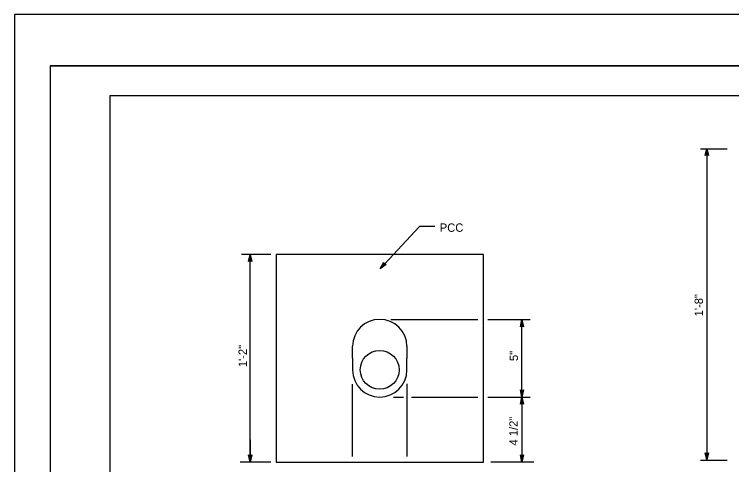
# Model space of a CAD drawing. Extents: x -893 to 867, y -474 to 712.
# Drawn here: x -893 to -292, y 335 to 712 of the extents above; entities that cross this region are included whole.
import ezdxf

# ---------------------------------------------------------------- set-up
doc = ezdxf.new("R2010")
doc.units = 0
for name, color, linetype in [('10 Sheet Format', 7, 'Continuous'), ('56 Stage 3 Anno', 7, 'Continuous'), ('57 Undefined', 7, 'Continuous'), ('60 Nongeo Data', 7, 'Continuous')]:
    doc.layers.add(name, color=color, linetype=linetype)

msp = doc.modelspace()

# ---------------------------------------------------------------- linework, layer by layer
at = {"layer": '10 Sheet Format'}
for p, q in [((-863.45, 668.96), (836.55, 668.96)), ((-863.45, 668.96), (-863.45, -431.04)), ((-813.45, 643.96), (-813.45, -406.04)), ((-813.45, 643.96), (811.55, 643.96))]:
    msp.add_line(p, q, dxfattribs=at)
for points in [[(-893.45, -474.04), (866.55, -474.04), (866.55, 711.96), (-893.45, 711.96)], [(-863.45, -431.04), (836.55, -431.04), (836.55, 668.96), (-863.45, 668.96)]]:
    msp.add_lwpolyline(points, close=True, dxfattribs=at)
at = {"layer": '56 Stage 3 Anno'}
for p, q in [((-296.01, 599.17), (-318.39, 599.17)), ((-314.35, 593.68), (-313.01, 599.68)), ((-314, 593.9), (-313.01, 598.3)), ((-313.64, 594.14), (-313.01, 596.92)), ((-313.29, 594.31), (-313.01, 595.54)), ((-313.01, 599.68), (-313.01, 338.93)), ((-313.01, 599.68), (-313.01, 599.68)), ((-313.01, 599.68), (-311.68, 593.68)), ((-313.01, 598.29), (-312.04, 593.92)), ((-313.01, 596.92), (-312.39, 594.1)), ((-313.01, 595.54), (-312.75, 594.33)), ((-313.01, 594.48), (-314.35, 593.68)), ((-314.35, 593.68), (-314.35, 593.68)), ((-311.68, 593.68), (-313.01, 594.48)), ((-311.68, 593.68), (-311.68, 593.68)), ((-553.94, 534.24), (-586.8, 499)), ((-540.9, 534.24), (-553.94, 534.24)), ((-678.45, 511.01), (-703.19, 511.01)), ((-697.18, 505.01), (-695.84, 511.01)), ((-695.84, 505.81), (-697.18, 505.01)), ((-696.82, 505.23), (-695.84, 509.63)), ((-696.46, 505.46), (-695.84, 508.25)), ((-696.11, 505.64), (-695.84, 506.87)), ((-695.84, 337.17), (-695.84, 511.01)), ((-695.84, 511.01), (-695.84, 511.01)), ((-695.84, 511.01), (-694.51, 505.01)), ((-695.84, 508.25), (-695.21, 505.42)), ((-695.84, 506.87), (-695.57, 505.66)), ((-694.51, 505.01), (-695.84, 505.81)), ((-695.83, 509.62), (-694.87, 505.25)), ((-697.18, 505.01), (-697.18, 505.01)), ((-694.51, 505.01), (-694.51, 505.01)), ((-586.8, 499), (-583.68, 504.3)), ((-581.73, 502.48), (-586.8, 499)), ((-582.13, 502.56), (-585.86, 500.01)), ((-585.85, 500.02), (-583.58, 503.88)), ((-584.91, 501.02), (-583.44, 503.51)), ((-582.56, 502.63), (-584.91, 501.02)), ((-583.97, 502.03), (-583.34, 503.1)), ((-582.93, 502.74), (-583.97, 502.03)), ((-583.68, 504.3), (-583.68, 504.3)), ((-583.68, 504.3), (-583.25, 502.8)), ((-583.25, 502.8), (-581.73, 502.48)), ((-581.73, 502.48), (-581.73, 502.48)), ((-586.8, 499), (-586.8, 499)), ((-577.98, 456.57), (-504.96, 456.57)), ((-496.5, 456.57), (-461.23, 456.57)), ((-469.29, 450.5), (-467.95, 456.5)), ((-467.95, 451.3), (-469.29, 450.5)), ((-468.94, 450.71), (-467.95, 455.12)), ((-468.58, 450.95), (-467.96, 453.73)), ((-468.23, 451.12), (-467.96, 452.35)), ((-467.96, 453.73), (-467.33, 450.91)), ((-467.96, 452.35), (-467.69, 451.14)), ((-467.95, 391.61), (-467.95, 456.57)), ((-467.95, 456.5), (-467.95, 456.5)), ((-467.95, 456.5), (-466.62, 450.5)), ((-467.95, 455.1), (-466.98, 450.73)), ((-466.62, 450.5), (-467.95, 451.3)), ((-469.29, 450.5), (-469.29, 450.5)), ((-466.62, 450.5), (-466.62, 450.5)), ((-610, 341.79), (-610, 402.3)), ((-564.38, 402.51), (-564.38, 341.79)), ((-467.95, 391.61), (-469.28, 397.61)), ((-469.28, 397.61), (-469.28, 397.61)), ((-469.28, 397.61), (-467.95, 396.81)), ((-467.96, 393), (-468.92, 397.38)), ((-467.95, 394.37), (-468.58, 397.2)), ((-467.95, 395.75), (-468.22, 396.96)), ((-467.95, 396.81), (-466.61, 397.61)), ((-466.61, 397.61), (-467.95, 391.61)), ((-466.97, 397.39), (-467.95, 392.99)), ((-467.33, 397.16), (-467.95, 394.37)), ((-467.68, 396.98), (-467.95, 395.75)), ((-466.61, 397.61), (-466.61, 397.61)), ((-575.51, 391.61), (-567.4, 391.61)), ((-560.69, 391.61), (-504.96, 391.61)), ((-496.5, 391.61), (-461.23, 391.61)), ((-469.29, 385.5), (-467.95, 391.5)), ((-467.95, 391.61), (-467.95, 337.17)), ((-467.95, 391.61), (-467.95, 391.61)), ((-467.95, 391.5), (-467.95, 391.5)), ((-467.95, 391.5), (-466.62, 385.5)), ((-467.95, 386.3), (-469.29, 385.5)), ((-469.29, 385.5), (-469.29, 385.5)), ((-468.94, 385.71), (-467.95, 390.12)), ((-468.58, 385.95), (-467.96, 388.73)), ((-468.23, 386.12), (-467.96, 387.35)), ((-467.96, 388.73), (-467.33, 385.91)), ((-467.96, 387.35), (-467.69, 386.14)), ((-467.95, 390.11), (-466.98, 385.73)), ((-466.62, 385.5), (-467.95, 386.3)), ((-466.62, 385.5), (-466.62, 385.5)), ((-695.84, 355.78), (-695.84, 337.17)), ((-695.84, 337.17), (-697.17, 343.17)), ((-697.17, 343.17), (-697.17, 343.17)), ((-697.17, 343.17), (-695.84, 342.37)), ((-695.84, 338.56), (-696.81, 342.94)), ((-695.83, 339.94), (-696.46, 342.76)), ((-695.84, 342.37), (-694.5, 343.17)), ((-694.5, 343.17), (-695.84, 337.17)), ((-694.85, 342.96), (-695.84, 338.55)), ((-695.21, 342.72), (-695.83, 339.94)), ((-694.5, 343.17), (-694.5, 343.17)), ((-467.95, 337.17), (-469.28, 343.17)), ((-469.28, 343.17), (-469.28, 343.17)), ((-469.28, 343.17), (-467.95, 342.37)), ((-467.96, 338.56), (-468.92, 342.94)), ((-467.95, 339.94), (-468.58, 342.76)), ((-467.95, 342.37), (-466.61, 343.17)), ((-466.61, 343.17), (-467.95, 337.17)), ((-466.97, 342.96), (-467.95, 338.55)), ((-467.33, 342.72), (-467.95, 339.94)), ((-466.61, 343.17), (-466.61, 343.17)), ((-313.01, 338.93), (-314.34, 344.93)), ((-314.34, 344.93), (-314.34, 344.93)), ((-314.34, 344.93), (-313.01, 344.13)), ((-313.02, 340.32), (-313.98, 344.69)), ((-313.01, 341.69), (-313.64, 344.51)), ((-313.01, 343.07), (-313.28, 344.28)), ((-313.01, 344.13), (-311.67, 344.93)), ((-311.67, 344.93), (-313.01, 338.93)), ((-312.03, 344.71), (-313.01, 340.31)), ((-312.39, 344.48), (-313.01, 341.69)), ((-312.73, 344.3), (-313.01, 343.07)), ((-311.67, 344.93), (-311.67, 344.93)), ((-678.45, 337.17), (-704.25, 337.17)), ((-695.83, 341.32), (-696.1, 342.53)), ((-695.84, 337.17), (-695.84, 337.17)), ((-695.56, 342.55), (-695.83, 341.32)), ((-458.05, 337.17), (-494.03, 337.17)), ((-467.95, 341.32), (-468.22, 342.53)), ((-467.68, 342.55), (-467.95, 341.32)), ((-467.95, 337.17), (-467.95, 337.17)), ((-296.01, 338.41), (-318.39, 338.41)), ((-313.01, 338.93), (-313.01, 338.93))]:
    msp.add_line(p, q, dxfattribs=at)
at = {"layer": '60 Nongeo Data'}
for p, q in [((-500.27, 511.01), (-674.11, 511.01)), ((-674.11, 511.01), (-674.11, 337.17)), ((-500.27, 337.17), (-500.27, 511.01)), ((-610, 424.09), (-610, 434.08)), ((-564.38, 434.04), (-564.38, 424.09)), ((-610, 424.09), (-610, 414.1)), ((-564.38, 414.14), (-564.38, 424.09)), ((-674.11, 337.17), (-500.27, 337.17))]:
    msp.add_line(p, q, dxfattribs=at)
msp.add_circle((-587.2, 414.39), 16.29, dxfattribs=at)
for centre, start, end in [((-587.19, 433.8), 0.60972, 179.28112), ((-587.19, 414.39), 180.71888, 359.39028)]:
    msp.add_arc(centre, 22.81, start, end, dxfattribs=at)

# ---------------------------------------------------------------- texts
at = {"layer": '57 Undefined'}
msp.add_text('PCC', height=7, dxfattribs=at).set_placement((-536.85, 529.92))
for s, p in [('1\'-8" ', (-316.27, 459.15)), ('1\'-2" ', (-698.54, 416.61)), ('5"', (-471.31, 421.71)), ('4 1/2"', (-471.55, 350.98))]:
    msp.add_text(s, height=7, rotation=90, dxfattribs=at).set_placement(p)

doc.saveas('drawing.dxf')
